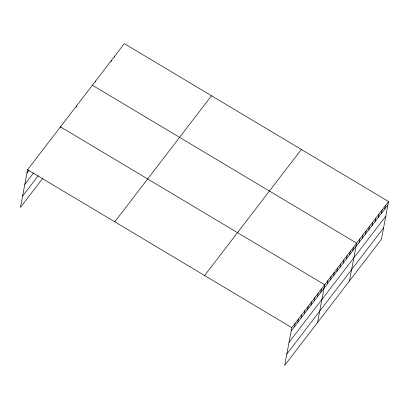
<?xml version="1.0" encoding="UTF-8"?>
<svg xmlns="http://www.w3.org/2000/svg" width="409" height="409" viewBox="0 0 409 409"><rect width="100%" height="100%" fill="white"/><g stroke="black" fill="none" stroke-linecap="round" stroke-linejoin="round"><path stroke-width="0.61" d="M388.55 201.55L291.811 327.629L284.679 365.36L381.423 239.28L388.55 201.55L124.321 43.64L27.577 169.72L20.45 207.45L42.746 178.396M60.261 127.961L60.471 126.851L324.7 284.761L317.573 322.491M76.222 107.158L76.432 106.049M95.379 82.194L95.588 81.084M111.34 61.391L111.55 60.281M114.53 57.229L114.74 56.12M294.47 326.673L295.099 323.345M297.757 322.389L298.386 319.056M301.05 318.1L301.678 314.772M304.337 313.815L304.966 310.482M307.624 309.526L308.258 306.198M310.917 305.242L311.546 301.908M314.204 300.958L314.833 297.624M317.491 296.668L318.125 293.335M320.784 292.384L321.413 289.051M327.266 283.933L327.895 280.605M330.457 279.771L331.086 276.443M333.647 275.615L334.281 272.282M336.842 271.453L337.471 268.12M340.032 267.292L340.666 263.958M343.228 263.13L343.857 259.797M346.418 258.969L347.047 255.64M349.613 254.807L350.242 251.479M352.803 250.651L353.432 247.317M349.496 280.886L356.628 243.156L92.393 85.246M359.189 242.327L359.818 238.994M362.379 238.166L363.013 234.832M365.574 234.004L366.203 230.676M368.765 229.843L369.393 226.514M371.96 225.686L372.589 222.353M375.15 221.525L375.779 218.191M378.345 217.363L378.974 214.03M381.536 213.201L382.164 209.868M384.726 209.04L385.36 205.712M26.948 173.053L29.141 170.195M24.806 184.403L33.574 172.971M22.597 196.1L38.308 175.619M114.776 221.831L211.514 95.747M204.612 275.518L301.356 149.438M291.182 330.963L387.921 204.883M289.035 342.313L385.774 216.233M286.827 354.01L383.565 227.931M27.577 169.72L291.811 327.629"/></g></svg>
